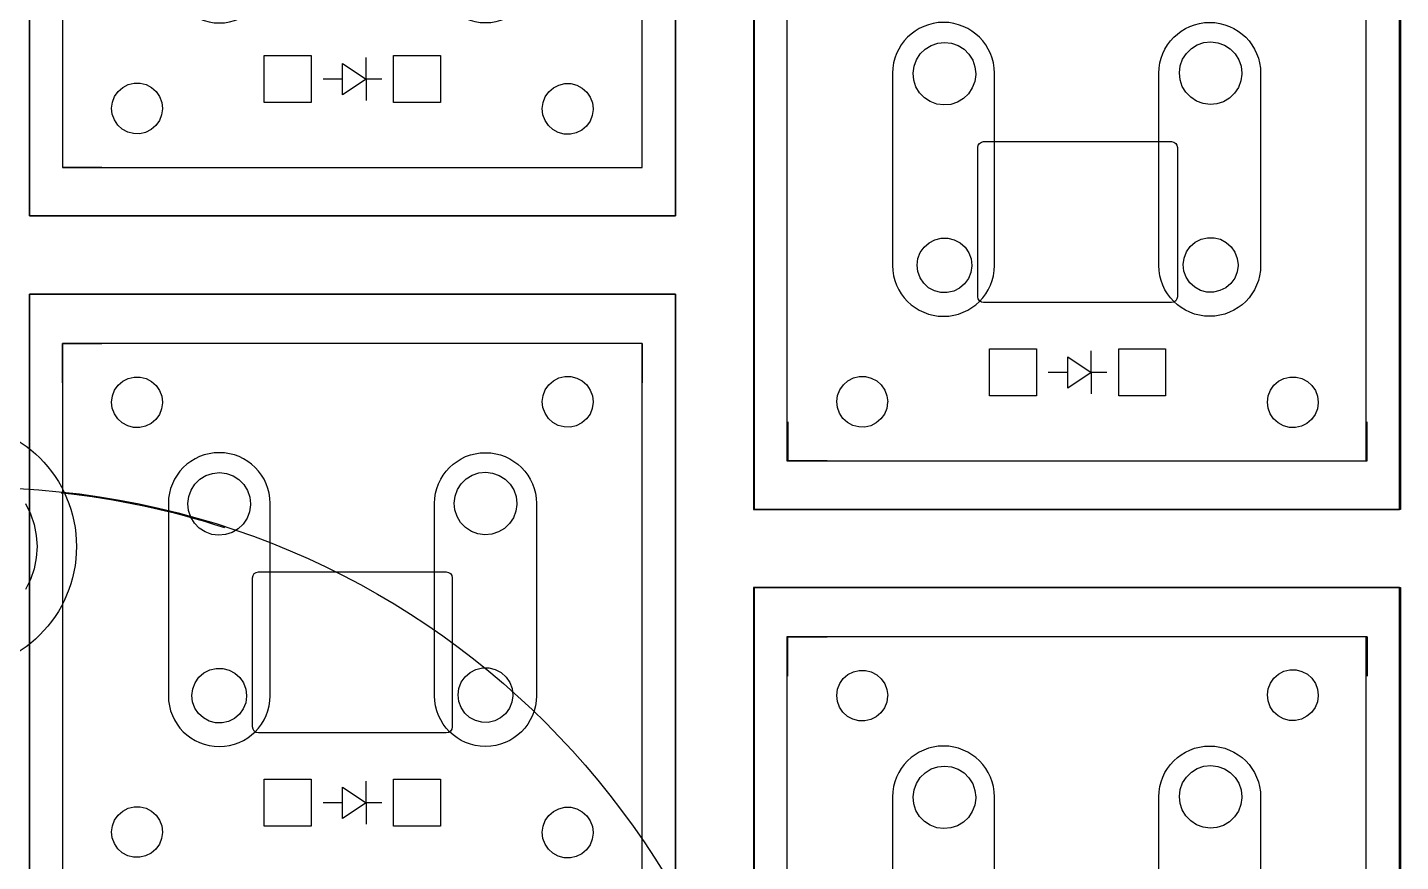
# Model space of a CAD drawing. Header units: inches. Extents: x -4 to 333, y -4 to 107.
# Drawn here: x 60.33 to 95.41, y 70.47 to 91.8 of the extents above; entities that cross this region are included whole.
import ezdxf

# ---------------------------------------------------------------- set-up
doc = ezdxf.new("R2010")
doc.units = ezdxf.units.IN
doc.header["$MEASUREMENT"] = 0
doc.layers.get('0').update_dxf_attribs({"color": 1})
doc.layers.add('KICAD_EXPORT', color=12, linetype='Continuous')
doc.layers.add('OUTLINE_CURVED', color=6, linetype='Continuous')

# ---------------------------------------------------------------- blocks, each defined once
blk = doc.blocks.new('switch')
for points in [[(75.655, 33.601), (75.655, 17.101), (92.155, 17.101), (92.155, 33.601), (75.655, 33.601)], [(76.505, 32.339), (76.505, 18.339), (91.305, 18.339), (91.305, 32.339), (76.505, 32.339)]]:
    blk.add_lwpolyline(points)
for points in [[(79.205, 28.25), (79.205, 23.336, 1), (81.805, 23.336), (81.805, 28.25, 1)], [(88.605, 28.25), (88.605, 23.336, -1), (86.005, 23.336), (86.005, 28.25, -1)]]:
    blk.add_lwpolyline(points, format="xyb", close=True)

msp = doc.modelspace()

# ---------------------------------------------------------------- linework, layer by layer
at = {"layer": 'KICAD_EXPORT', "linetype": 'Continuous'}
for p, q in [((60.382, 86.976), (60.382, 103.476)), ((76.882, 103.476), (76.882, 86.976)), ((78.906, 79.476), (78.906, 95.976)), ((95.406, 95.976), (95.406, 79.476)), ((83.136, 91.119), (83.263, 91.244)), ((83.263, 91.244), (83.415, 91.338)), ((83.415, 91.338), (83.584, 91.395)), ((83.584, 91.395), (83.761, 91.414)), ((83.761, 91.414), (83.938, 91.393)), ((83.938, 91.393), (84.106, 91.333)), ((84.106, 91.333), (84.257, 91.237)), ((84.257, 91.237), (84.382, 91.111)), ((89.936, 91.132), (90.063, 91.256)), ((90.063, 91.256), (90.215, 91.35)), ((90.215, 91.35), (90.384, 91.407)), ((90.384, 91.407), (90.561, 91.426)), ((90.561, 91.426), (90.738, 91.405)), ((90.738, 91.405), (90.906, 91.345)), ((90.906, 91.345), (91.057, 91.249)), ((91.057, 91.249), (91.183, 91.123)), ((66.382, 89.876), (66.382, 91.076)), ((66.382, 91.076), (67.582, 91.076)), ((66.382, 89.876), (66.382, 91.076)), ((66.382, 91.076), (67.582, 91.076)), ((67.582, 91.076), (67.582, 89.876)), ((67.582, 91.076), (67.582, 89.876)), ((68.382, 90.076), (68.382, 90.876)), ((68.382, 90.876), (68.982, 90.476)), ((68.982, 90.476), (68.982, 91.026)), ((69.682, 89.876), (69.682, 91.076)), ((69.682, 91.076), (70.882, 91.076)), ((69.682, 89.876), (69.682, 91.076)), ((69.682, 91.076), (70.882, 91.076)), ((70.882, 91.076), (70.882, 89.876)), ((70.882, 91.076), (70.882, 89.876)), ((82.978, 90.802), (83.039, 90.969)), ((83.039, 90.969), (83.136, 91.119)), ((84.382, 91.111), (84.477, 90.959)), ((84.477, 90.959), (84.536, 90.791)), ((89.778, 90.814), (89.839, 90.982)), ((89.839, 90.982), (89.936, 91.132)), ((91.183, 91.123), (91.277, 90.972)), ((91.277, 90.972), (91.336, 90.803)), ((82.956, 90.625), (82.978, 90.802)), ((82.973, 90.447), (82.956, 90.625)), ((84.555, 90.591), (84.53, 90.415)), ((84.536, 90.791), (84.556, 90.614)), ((84.556, 90.614), (84.555, 90.591)), ((89.756, 90.637), (89.778, 90.814)), ((89.773, 90.46), (89.756, 90.637)), ((91.355, 90.604), (91.33, 90.427)), ((91.336, 90.803), (91.356, 90.626)), ((91.356, 90.626), (91.355, 90.604)), ((62.559, 90.033), (62.649, 90.161)), ((62.559, 90.033), (62.649, 90.161)), ((62.649, 90.161), (62.767, 90.264)), ((62.649, 90.161), (62.767, 90.264)), ((62.767, 90.264), (62.906, 90.335)), ((62.767, 90.264), (62.906, 90.335)), ((62.906, 90.335), (63.058, 90.372)), ((62.906, 90.335), (63.058, 90.372)), ((63.058, 90.372), (63.214, 90.371)), ((63.058, 90.372), (63.214, 90.371)), ((63.214, 90.371), (63.365, 90.333)), ((63.214, 90.371), (63.365, 90.333)), ((63.365, 90.333), (63.503, 90.26)), ((63.365, 90.333), (63.503, 90.26)), ((63.503, 90.26), (63.62, 90.156)), ((63.503, 90.26), (63.62, 90.156)), ((63.62, 90.156), (63.708, 90.027)), ((63.62, 90.156), (63.708, 90.027)), ((68.382, 90.476), (67.882, 90.476)), ((68.982, 90.476), (68.382, 90.076)), ((69.382, 90.476), (68.982, 90.476)), ((68.982, 90.476), (68.982, 89.926)), ((73.559, 90.021), (73.649, 90.149)), ((73.559, 90.021), (73.649, 90.149)), ((73.649, 90.149), (73.767, 90.251)), ((73.649, 90.149), (73.767, 90.251)), ((73.767, 90.251), (73.906, 90.323)), ((73.767, 90.251), (73.906, 90.323)), ((73.906, 90.323), (74.058, 90.359)), ((73.906, 90.323), (74.058, 90.359)), ((74.058, 90.359), (74.214, 90.359)), ((74.058, 90.359), (74.214, 90.359)), ((74.214, 90.359), (74.365, 90.32)), ((74.214, 90.359), (74.365, 90.32)), ((74.365, 90.32), (74.503, 90.247)), ((74.365, 90.32), (74.503, 90.247)), ((74.503, 90.247), (74.62, 90.144)), ((74.503, 90.247), (74.62, 90.144)), ((74.62, 90.144), (74.708, 90.015)), ((74.62, 90.144), (74.708, 90.015)), ((83.029, 90.278), (82.973, 90.447)), ((83.122, 90.126), (83.029, 90.278)), ((84.467, 90.248), (84.368, 90.099)), ((84.53, 90.415), (84.467, 90.248)), ((89.829, 90.29), (89.773, 90.46)), ((89.922, 90.138), (89.829, 90.29)), ((90.046, 90.01), (89.922, 90.138)), ((91.267, 90.26), (91.168, 90.112)), ((91.33, 90.427), (91.267, 90.26)), ((62.482, 89.733), (62.503, 89.888)), ((62.482, 89.733), (62.503, 89.888)), ((62.503, 89.888), (62.559, 90.033)), ((62.503, 89.888), (62.559, 90.033)), ((63.708, 90.027), (63.763, 89.881)), ((63.708, 90.027), (63.763, 89.881)), ((63.763, 89.881), (63.782, 89.726)), ((63.763, 89.881), (63.782, 89.726)), ((67.582, 89.876), (66.382, 89.876)), ((67.582, 89.876), (66.382, 89.876)), ((70.882, 89.876), (69.682, 89.876)), ((70.882, 89.876), (69.682, 89.876)), ((73.482, 89.72), (73.503, 89.875)), ((73.482, 89.72), (73.503, 89.875)), ((73.503, 89.875), (73.559, 90.021)), ((73.503, 89.875), (73.559, 90.021)), ((74.708, 90.015), (74.763, 89.869)), ((74.708, 90.015), (74.763, 89.869)), ((74.763, 89.869), (74.782, 89.714)), ((74.763, 89.869), (74.782, 89.714)), ((83.246, 89.997), (83.122, 90.126)), ((83.395, 89.9), (83.246, 89.997)), ((83.562, 89.837), (83.395, 89.9)), ((83.739, 89.814), (83.562, 89.837)), ((83.916, 89.83), (83.739, 89.814)), ((84.086, 89.885), (83.916, 89.83)), ((84.239, 89.976), (84.086, 89.885)), ((84.368, 90.099), (84.239, 89.976)), ((90.195, 89.912), (90.046, 90.01)), ((90.362, 89.85), (90.195, 89.912)), ((90.539, 89.826), (90.362, 89.85)), ((90.716, 89.842), (90.539, 89.826)), ((90.886, 89.897), (90.716, 89.842)), ((91.039, 89.989), (90.886, 89.897)), ((91.168, 90.112), (91.039, 89.989)), ((62.499, 89.578), (62.482, 89.733)), ((62.499, 89.578), (62.482, 89.733)), ((62.553, 89.431), (62.499, 89.578)), ((62.553, 89.431), (62.499, 89.578)), ((63.76, 89.558), (63.702, 89.413)), ((63.76, 89.558), (63.702, 89.413)), ((63.782, 89.712), (63.76, 89.558)), ((63.782, 89.712), (63.76, 89.558)), ((63.782, 89.726), (63.782, 89.712)), ((63.782, 89.726), (63.782, 89.712)), ((73.499, 89.565), (73.482, 89.72)), ((73.499, 89.565), (73.482, 89.72)), ((73.553, 89.419), (73.499, 89.565)), ((73.553, 89.419), (73.499, 89.565)), ((74.76, 89.545), (74.702, 89.401)), ((74.76, 89.545), (74.702, 89.401)), ((74.782, 89.7), (74.76, 89.545)), ((74.782, 89.7), (74.76, 89.545)), ((74.782, 89.714), (74.782, 89.7)), ((74.782, 89.714), (74.782, 89.7)), ((61.232, 89.214), (61.232, 88.214)), ((62.64, 89.301), (62.553, 89.431)), ((62.64, 89.301), (62.553, 89.431)), ((62.756, 89.196), (62.64, 89.301)), ((62.756, 89.196), (62.64, 89.301)), ((62.893, 89.122), (62.756, 89.196)), ((62.893, 89.122), (62.756, 89.196)), ((63.044, 89.082), (62.893, 89.122)), ((63.044, 89.082), (62.893, 89.122)), ((63.352, 89.114), (63.2, 89.08)), ((63.352, 89.114), (63.2, 89.08)), ((63.492, 89.185), (63.352, 89.114)), ((63.492, 89.185), (63.352, 89.114)), ((63.611, 89.286), (63.492, 89.185)), ((63.611, 89.286), (63.492, 89.185)), ((63.702, 89.413), (63.611, 89.286)), ((63.702, 89.413), (63.611, 89.286)), ((73.64, 89.289), (73.553, 89.419)), ((73.64, 89.289), (73.553, 89.419)), ((73.756, 89.184), (73.64, 89.289)), ((73.756, 89.184), (73.64, 89.289)), ((73.893, 89.109), (73.756, 89.184)), ((73.893, 89.109), (73.756, 89.184)), ((74.044, 89.07), (73.893, 89.109)), ((74.044, 89.07), (73.893, 89.109)), ((74.352, 89.102), (74.2, 89.067)), ((74.352, 89.102), (74.2, 89.067)), ((74.492, 89.172), (74.352, 89.102)), ((74.492, 89.172), (74.352, 89.102)), ((74.611, 89.274), (74.492, 89.172)), ((74.611, 89.274), (74.492, 89.172)), ((74.702, 89.401), (74.611, 89.274)), ((74.702, 89.401), (74.611, 89.274)), ((76.032, 88.214), (76.032, 89.214)), ((63.2, 89.08), (63.044, 89.082)), ((63.2, 89.08), (63.044, 89.082)), ((74.2, 89.067), (74.044, 89.07)), ((74.2, 89.067), (74.044, 89.07)), ((84.606, 88.726), (84.617, 88.783)), ((84.606, 88.726), (84.617, 88.783)), ((84.617, 88.783), (84.649, 88.832)), ((84.617, 88.783), (84.649, 88.832)), ((84.649, 88.832), (84.698, 88.864)), ((84.649, 88.832), (84.698, 88.864)), ((84.698, 88.864), (84.756, 88.876)), ((84.698, 88.864), (84.756, 88.876)), ((84.756, 88.876), (89.556, 88.876)), ((84.756, 88.876), (89.556, 88.876)), ((89.556, 88.876), (89.613, 88.864)), ((89.556, 88.876), (89.613, 88.864)), ((89.613, 88.864), (89.662, 88.832)), ((89.613, 88.864), (89.662, 88.832)), ((89.662, 88.832), (89.694, 88.783)), ((89.662, 88.832), (89.694, 88.783)), ((89.694, 88.783), (89.706, 88.726)), ((89.694, 88.783), (89.706, 88.726)), ((84.606, 84.913), (84.606, 88.726)), ((84.606, 84.913), (84.606, 88.726)), ((89.706, 88.726), (89.706, 84.913)), ((89.706, 88.726), (89.706, 84.913)), ((62.232, 88.214), (61.232, 88.214)), ((75.032, 88.214), (76.032, 88.214)), ((76.882, 86.976), (60.382, 86.976)), ((83.235, 86.182), (83.362, 86.293)), ((83.362, 86.293), (83.512, 86.37)), ((83.512, 86.37), (83.675, 86.409)), ((83.675, 86.409), (83.843, 86.408)), ((83.843, 86.408), (84.006, 86.367)), ((84.006, 86.367), (84.155, 86.288)), ((84.155, 86.288), (84.281, 86.177)), ((90.035, 86.194), (90.162, 86.305)), ((90.162, 86.305), (90.312, 86.382)), ((90.312, 86.382), (90.475, 86.421)), ((90.475, 86.421), (90.643, 86.42)), ((90.643, 86.42), (90.806, 86.379)), ((90.806, 86.379), (90.955, 86.301)), ((90.955, 86.301), (91.081, 86.189)), ((83.078, 85.888), (83.139, 86.044)), ((83.139, 86.044), (83.235, 86.182)), ((84.281, 86.177), (84.376, 86.038)), ((84.376, 86.038), (84.435, 85.881)), ((89.878, 85.9), (89.939, 86.057)), ((89.939, 86.057), (90.035, 86.194)), ((91.081, 86.189), (91.176, 86.05)), ((91.176, 86.05), (91.235, 85.893)), ((83.056, 85.721), (83.078, 85.888)), ((83.074, 85.554), (83.056, 85.721)), ((84.455, 85.699), (84.432, 85.532)), ((84.435, 85.881), (84.456, 85.714)), ((84.456, 85.714), (84.455, 85.699)), ((89.856, 85.733), (89.878, 85.9)), ((89.874, 85.566), (89.856, 85.733)), ((91.255, 85.711), (91.232, 85.545)), ((91.235, 85.893), (91.256, 85.726)), ((91.256, 85.726), (91.255, 85.711)), ((83.132, 85.396), (83.074, 85.554)), ((83.226, 85.256), (83.132, 85.396)), ((83.35, 85.143), (83.226, 85.256)), ((84.271, 85.24), (84.143, 85.131)), ((84.369, 85.376), (84.271, 85.24)), ((84.432, 85.532), (84.369, 85.376)), ((89.932, 85.408), (89.874, 85.566)), ((90.026, 85.269), (89.932, 85.408)), ((90.15, 85.155), (90.026, 85.269)), ((91.071, 85.252), (90.943, 85.143)), ((91.169, 85.389), (91.071, 85.252)), ((91.232, 85.545), (91.169, 85.389)), ((60.382, 68.476), (60.382, 84.976)), ((60.382, 84.976), (76.882, 84.976)), ((76.882, 84.976), (76.882, 68.476)), ((83.498, 85.063), (83.35, 85.143)), ((83.661, 85.02), (83.498, 85.063)), ((83.829, 85.017), (83.661, 85.02)), ((83.993, 85.055), (83.829, 85.017)), ((84.143, 85.131), (83.993, 85.055)), ((84.617, 84.856), (84.606, 84.913)), ((84.617, 84.856), (84.606, 84.913)), ((89.706, 84.913), (89.694, 84.856)), ((89.706, 84.913), (89.694, 84.856)), ((90.298, 85.075), (90.15, 85.155)), ((90.461, 85.032), (90.298, 85.075)), ((90.629, 85.03), (90.461, 85.032)), ((90.793, 85.067), (90.629, 85.03)), ((90.943, 85.143), (90.793, 85.067)), ((84.649, 84.807), (84.617, 84.856)), ((84.649, 84.807), (84.617, 84.856)), ((84.698, 84.775), (84.649, 84.807)), ((84.698, 84.775), (84.649, 84.807)), ((84.756, 84.763), (84.698, 84.775)), ((84.756, 84.763), (84.698, 84.775)), ((89.556, 84.763), (84.756, 84.763)), ((89.556, 84.763), (84.756, 84.763)), ((89.613, 84.775), (89.556, 84.763)), ((89.613, 84.775), (89.556, 84.763)), ((89.662, 84.807), (89.613, 84.775)), ((89.662, 84.807), (89.613, 84.775)), ((89.694, 84.856), (89.662, 84.807)), ((89.694, 84.856), (89.662, 84.807)), ((61.232, 83.714), (62.232, 83.714)), ((61.232, 82.714), (61.232, 83.714)), ((76.032, 83.714), (75.032, 83.714)), ((76.032, 83.714), (76.032, 82.714)), ((84.906, 82.376), (84.906, 83.576)), ((84.906, 83.576), (86.106, 83.576)), ((84.906, 82.376), (84.906, 83.576)), ((84.906, 83.576), (86.106, 83.576)), ((86.106, 83.576), (86.106, 82.376)), ((86.106, 83.576), (86.106, 82.376)), ((87.506, 82.976), (87.506, 83.526)), ((88.206, 82.376), (88.206, 83.576)), ((88.206, 83.576), (89.406, 83.576)), ((88.206, 82.376), (88.206, 83.576)), ((88.206, 83.576), (89.406, 83.576)), ((89.406, 83.576), (89.406, 82.376)), ((89.406, 83.576), (89.406, 82.376)), ((86.906, 82.576), (86.906, 83.376)), ((86.906, 83.376), (87.506, 82.976)), ((62.767, 82.751), (62.906, 82.823)), ((62.767, 82.751), (62.906, 82.823)), ((62.906, 82.823), (63.058, 82.859)), ((62.906, 82.823), (63.058, 82.859)), ((63.058, 82.859), (63.214, 82.859)), ((63.058, 82.859), (63.214, 82.859)), ((63.214, 82.859), (63.365, 82.821)), ((63.214, 82.859), (63.365, 82.821)), ((63.365, 82.821), (63.503, 82.747)), ((63.365, 82.821), (63.503, 82.747)), ((73.767, 82.764), (73.906, 82.835)), ((73.767, 82.764), (73.906, 82.835)), ((73.906, 82.835), (74.058, 82.872)), ((73.906, 82.835), (74.058, 82.872)), ((74.058, 82.872), (74.214, 82.871)), ((74.058, 82.872), (74.214, 82.871)), ((74.214, 82.871), (74.365, 82.833)), ((74.214, 82.871), (74.365, 82.833)), ((74.365, 82.833), (74.503, 82.76)), ((74.365, 82.833), (74.503, 82.76)), ((81.29, 82.764), (81.429, 82.835)), ((81.29, 82.764), (81.429, 82.835)), ((81.429, 82.835), (81.581, 82.872)), ((81.429, 82.835), (81.581, 82.872)), ((81.581, 82.872), (81.737, 82.871)), ((81.581, 82.872), (81.737, 82.871)), ((81.737, 82.871), (81.888, 82.833)), ((81.737, 82.871), (81.888, 82.833)), ((81.888, 82.833), (82.027, 82.76)), ((81.888, 82.833), (82.027, 82.76)), ((86.906, 82.976), (86.406, 82.976)), ((87.506, 82.976), (86.906, 82.576)), ((87.906, 82.976), (87.506, 82.976)), ((87.506, 82.976), (87.506, 82.426)), ((92.29, 82.751), (92.429, 82.823)), ((92.29, 82.751), (92.429, 82.823)), ((92.429, 82.823), (92.581, 82.859)), ((92.429, 82.823), (92.581, 82.859)), ((92.581, 82.859), (92.737, 82.859)), ((92.581, 82.859), (92.737, 82.859)), ((92.737, 82.859), (92.888, 82.82)), ((92.737, 82.859), (92.888, 82.82)), ((92.888, 82.82), (93.026, 82.747)), ((92.888, 82.82), (93.026, 82.747)), ((62.503, 82.375), (62.559, 82.521)), ((62.503, 82.375), (62.559, 82.521)), ((62.559, 82.521), (62.649, 82.649)), ((62.559, 82.521), (62.649, 82.649)), ((62.649, 82.649), (62.767, 82.751)), ((62.649, 82.649), (62.767, 82.751)), ((63.503, 82.747), (63.62, 82.644)), ((63.503, 82.747), (63.62, 82.644)), ((63.62, 82.644), (63.708, 82.515)), ((63.62, 82.644), (63.708, 82.515)), ((63.708, 82.515), (63.763, 82.369)), ((63.708, 82.515), (63.763, 82.369)), ((73.503, 82.388), (73.559, 82.533)), ((73.503, 82.388), (73.559, 82.533)), ((73.559, 82.533), (73.649, 82.661)), ((73.559, 82.533), (73.649, 82.661)), ((73.649, 82.661), (73.767, 82.764)), ((73.649, 82.661), (73.767, 82.764)), ((74.503, 82.76), (74.62, 82.656)), ((74.503, 82.76), (74.62, 82.656)), ((74.62, 82.656), (74.708, 82.527)), ((74.62, 82.656), (74.708, 82.527)), ((74.708, 82.527), (74.763, 82.381)), ((74.708, 82.527), (74.763, 82.381)), ((81.026, 82.388), (81.083, 82.533)), ((81.026, 82.388), (81.083, 82.533)), ((81.083, 82.533), (81.173, 82.661)), ((81.083, 82.533), (81.173, 82.661)), ((81.173, 82.661), (81.29, 82.764)), ((81.173, 82.661), (81.29, 82.764)), ((82.027, 82.76), (82.143, 82.656)), ((82.027, 82.76), (82.143, 82.656)), ((82.143, 82.656), (82.232, 82.527)), ((82.143, 82.656), (82.232, 82.527)), ((82.232, 82.527), (82.287, 82.381)), ((82.232, 82.527), (82.287, 82.381)), ((92.026, 82.375), (92.083, 82.521)), ((92.026, 82.375), (92.083, 82.521)), ((92.083, 82.521), (92.172, 82.649)), ((92.083, 82.521), (92.172, 82.649)), ((92.172, 82.649), (92.29, 82.751)), ((92.172, 82.649), (92.29, 82.751)), ((93.026, 82.747), (93.143, 82.644)), ((93.026, 82.747), (93.143, 82.644)), ((93.143, 82.644), (93.232, 82.515)), ((93.143, 82.644), (93.232, 82.515)), ((93.232, 82.515), (93.287, 82.369)), ((93.232, 82.515), (93.287, 82.369)), ((62.482, 82.22), (62.503, 82.375)), ((62.482, 82.22), (62.503, 82.375)), ((62.499, 82.065), (62.482, 82.22)), ((62.499, 82.065), (62.482, 82.22)), ((63.782, 82.2), (63.76, 82.045)), ((63.782, 82.2), (63.76, 82.045)), ((63.763, 82.369), (63.782, 82.214)), ((63.763, 82.369), (63.782, 82.214)), ((63.782, 82.214), (63.782, 82.2)), ((63.782, 82.214), (63.782, 82.2)), ((73.482, 82.233), (73.503, 82.388)), ((73.482, 82.233), (73.503, 82.388)), ((73.499, 82.078), (73.482, 82.233)), ((73.499, 82.078), (73.482, 82.233)), ((73.553, 81.931), (73.499, 82.078)), ((73.553, 81.931), (73.499, 82.078)), ((74.782, 82.212), (74.76, 82.058)), ((74.782, 82.212), (74.76, 82.058)), ((74.763, 82.381), (74.782, 82.226)), ((74.763, 82.381), (74.782, 82.226)), ((74.782, 82.226), (74.782, 82.212)), ((74.782, 82.226), (74.782, 82.212)), ((81.006, 82.233), (81.026, 82.388)), ((81.006, 82.233), (81.026, 82.388)), ((81.023, 82.078), (81.006, 82.233)), ((81.023, 82.078), (81.006, 82.233)), ((81.076, 81.931), (81.023, 82.078)), ((81.076, 81.931), (81.023, 82.078)), ((82.305, 82.212), (82.283, 82.058)), ((82.305, 82.212), (82.283, 82.058)), ((82.287, 82.381), (82.306, 82.226)), ((82.287, 82.381), (82.306, 82.226)), ((82.306, 82.226), (82.305, 82.212)), ((82.306, 82.226), (82.305, 82.212)), ((86.106, 82.376), (84.906, 82.376)), ((86.106, 82.376), (84.906, 82.376)), ((89.406, 82.376), (88.206, 82.376)), ((89.406, 82.376), (88.206, 82.376)), ((92.006, 82.22), (92.026, 82.375)), ((92.006, 82.22), (92.026, 82.375)), ((92.023, 82.065), (92.006, 82.22)), ((92.023, 82.065), (92.006, 82.22)), ((93.305, 82.2), (93.283, 82.045)), ((93.305, 82.2), (93.283, 82.045)), ((93.287, 82.369), (93.306, 82.214)), ((93.287, 82.369), (93.306, 82.214)), ((93.306, 82.214), (93.305, 82.2)), ((93.306, 82.214), (93.305, 82.2)), ((62.553, 81.919), (62.499, 82.065)), ((62.553, 81.919), (62.499, 82.065)), ((62.64, 81.789), (62.553, 81.919)), ((62.64, 81.789), (62.553, 81.919)), ((62.756, 81.684), (62.64, 81.789)), ((62.756, 81.684), (62.64, 81.789)), ((63.611, 81.774), (63.492, 81.672)), ((63.611, 81.774), (63.492, 81.672)), ((63.702, 81.901), (63.611, 81.774)), ((63.702, 81.901), (63.611, 81.774)), ((63.76, 82.045), (63.702, 81.901)), ((63.76, 82.045), (63.702, 81.901)), ((73.64, 81.801), (73.553, 81.931)), ((73.64, 81.801), (73.553, 81.931)), ((73.756, 81.696), (73.64, 81.801)), ((73.756, 81.696), (73.64, 81.801)), ((74.611, 81.786), (74.492, 81.685)), ((74.611, 81.786), (74.492, 81.685)), ((74.702, 81.913), (74.611, 81.786)), ((74.702, 81.913), (74.611, 81.786)), ((74.76, 82.058), (74.702, 81.913)), ((74.76, 82.058), (74.702, 81.913)), ((81.164, 81.801), (81.076, 81.931)), ((81.164, 81.801), (81.076, 81.931)), ((81.279, 81.696), (81.164, 81.801)), ((81.279, 81.696), (81.164, 81.801)), ((82.134, 81.786), (82.015, 81.685)), ((82.134, 81.786), (82.015, 81.685)), ((82.225, 81.913), (82.134, 81.786)), ((82.225, 81.913), (82.134, 81.786)), ((82.283, 82.058), (82.225, 81.913)), ((82.283, 82.058), (82.225, 81.913)), ((92.076, 81.919), (92.023, 82.065)), ((92.076, 81.919), (92.023, 82.065)), ((92.163, 81.789), (92.076, 81.919)), ((92.163, 81.789), (92.076, 81.919)), ((92.279, 81.684), (92.163, 81.789)), ((92.279, 81.684), (92.163, 81.789)), ((93.134, 81.774), (93.015, 81.672)), ((93.134, 81.774), (93.015, 81.672)), ((93.225, 81.901), (93.134, 81.774)), ((93.225, 81.901), (93.134, 81.774)), ((93.283, 82.045), (93.225, 81.901)), ((93.283, 82.045), (93.225, 81.901)), ((62.893, 81.609), (62.756, 81.684)), ((62.893, 81.609), (62.756, 81.684)), ((63.044, 81.57), (62.893, 81.609)), ((63.044, 81.57), (62.893, 81.609)), ((63.2, 81.567), (63.044, 81.57)), ((63.2, 81.567), (63.044, 81.57)), ((63.352, 81.602), (63.2, 81.567)), ((63.352, 81.602), (63.2, 81.567)), ((63.492, 81.672), (63.352, 81.602)), ((63.492, 81.672), (63.352, 81.602)), ((73.893, 81.622), (73.756, 81.696)), ((73.893, 81.622), (73.756, 81.696)), ((74.044, 81.582), (73.893, 81.622)), ((74.044, 81.582), (73.893, 81.622)), ((74.2, 81.58), (74.044, 81.582)), ((74.2, 81.58), (74.044, 81.582)), ((74.352, 81.614), (74.2, 81.58)), ((74.352, 81.614), (74.2, 81.58)), ((74.492, 81.685), (74.352, 81.614)), ((74.492, 81.685), (74.352, 81.614)), ((79.756, 81.714), (79.756, 80.714)), ((81.416, 81.622), (81.279, 81.696)), ((81.416, 81.622), (81.279, 81.696)), ((81.567, 81.582), (81.416, 81.622)), ((81.567, 81.582), (81.416, 81.622)), ((81.723, 81.58), (81.567, 81.582)), ((81.723, 81.58), (81.567, 81.582)), ((81.876, 81.614), (81.723, 81.58)), ((81.876, 81.614), (81.723, 81.58)), ((82.015, 81.685), (81.876, 81.614)), ((82.015, 81.685), (81.876, 81.614)), ((92.416, 81.609), (92.279, 81.684)), ((92.416, 81.609), (92.279, 81.684)), ((92.567, 81.57), (92.416, 81.609)), ((92.567, 81.57), (92.416, 81.609)), ((92.723, 81.567), (92.567, 81.57)), ((92.723, 81.567), (92.567, 81.57)), ((92.876, 81.602), (92.723, 81.567)), ((92.876, 81.602), (92.723, 81.567)), ((93.015, 81.672), (92.876, 81.602)), ((93.015, 81.672), (92.876, 81.602)), ((94.556, 80.714), (94.556, 81.714)), ((80.756, 80.713), (79.756, 80.713)), ((93.556, 80.714), (94.556, 80.714)), ((64.74, 80.244), (64.892, 80.338)), ((64.892, 80.338), (65.06, 80.395)), ((65.06, 80.395), (65.238, 80.414)), ((65.238, 80.414), (65.415, 80.393)), ((65.415, 80.393), (65.583, 80.333)), ((65.583, 80.333), (65.733, 80.237)), ((71.54, 80.256), (71.692, 80.35)), ((71.692, 80.35), (71.86, 80.407)), ((71.86, 80.407), (72.038, 80.426)), ((72.038, 80.426), (72.215, 80.405)), ((72.215, 80.405), (72.383, 80.345)), ((72.383, 80.345), (72.534, 80.249)), ((64.455, 79.802), (64.516, 79.969)), ((64.516, 79.969), (64.612, 80.119)), ((64.612, 80.119), (64.74, 80.244)), ((65.733, 80.237), (65.859, 80.111)), ((65.859, 80.111), (65.954, 79.959)), ((71.255, 79.814), (71.316, 79.982)), ((71.316, 79.982), (71.412, 80.132)), ((71.412, 80.132), (71.54, 80.256)), ((72.534, 80.249), (72.659, 80.123)), ((72.659, 80.123), (72.754, 79.972)), ((72.754, 79.972), (72.812, 79.803)), ((60.284, 79.623), (60.411, 79.365)), ((60.284, 79.623), (60.411, 79.365)), ((64.432, 79.625), (64.455, 79.802)), ((64.45, 79.447), (64.432, 79.625)), ((65.954, 79.959), (66.012, 79.791)), ((66.012, 79.791), (66.032, 79.614)), ((71.232, 79.637), (71.255, 79.814)), ((71.25, 79.46), (71.232, 79.637)), ((72.812, 79.803), (72.832, 79.626)), ((72.832, 79.626), (72.832, 79.604)), ((60.411, 79.365), (60.503, 79.092)), ((60.411, 79.365), (60.503, 79.092)), ((64.506, 79.278), (64.45, 79.447)), ((64.598, 79.126), (64.506, 79.278)), ((66.007, 79.415), (65.944, 79.248)), ((66.032, 79.591), (66.007, 79.415)), ((66.032, 79.614), (66.032, 79.591)), ((71.306, 79.29), (71.25, 79.46)), ((71.398, 79.138), (71.306, 79.29)), ((72.807, 79.427), (72.744, 79.26)), ((72.832, 79.604), (72.807, 79.427)), ((95.406, 79.476), (78.906, 79.476)), ((60.503, 79.092), (60.559, 78.81)), ((60.503, 79.092), (60.559, 78.81)), ((64.722, 78.997), (64.598, 79.126)), ((64.872, 78.9), (64.722, 78.997)), ((65.716, 78.976), (65.563, 78.885)), ((65.845, 79.099), (65.716, 78.976)), ((65.944, 79.248), (65.845, 79.099)), ((71.522, 79.01), (71.398, 79.138)), ((71.672, 78.912), (71.522, 79.01)), ((72.516, 78.989), (72.363, 78.897)), ((72.645, 79.112), (72.516, 78.989)), ((72.744, 79.26), (72.645, 79.112)), ((60.559, 78.81), (60.578, 78.523)), ((60.559, 78.81), (60.578, 78.523)), ((65.039, 78.837), (64.872, 78.9)), ((65.215, 78.814), (65.039, 78.837)), ((65.393, 78.83), (65.215, 78.814)), ((65.563, 78.885), (65.393, 78.83)), ((71.839, 78.85), (71.672, 78.912)), ((72.015, 78.826), (71.839, 78.85)), ((72.193, 78.842), (72.015, 78.826)), ((72.363, 78.897), (72.193, 78.842)), ((60.559, 78.236), (60.503, 77.953)), ((60.559, 78.236), (60.503, 77.953)), ((60.578, 78.523), (60.559, 78.236)), ((60.578, 78.523), (60.559, 78.236)), ((60.503, 77.953), (60.411, 77.681)), ((60.503, 77.953), (60.411, 77.681)), ((66.126, 77.832), (66.175, 77.864)), ((66.126, 77.832), (66.175, 77.864)), ((66.175, 77.864), (66.232, 77.876)), ((66.175, 77.864), (66.232, 77.876)), ((66.232, 77.876), (71.032, 77.876)), ((66.232, 77.876), (71.032, 77.876)), ((71.032, 77.876), (71.09, 77.864)), ((71.032, 77.876), (71.09, 77.864)), ((71.09, 77.864), (71.138, 77.832)), ((71.09, 77.864), (71.138, 77.832)), ((60.411, 77.681), (60.284, 77.423)), ((60.411, 77.681), (60.284, 77.423)), ((66.082, 77.726), (66.094, 77.783)), ((66.082, 77.726), (66.094, 77.783)), ((66.082, 73.914), (66.082, 77.726)), ((66.082, 73.914), (66.082, 77.726)), ((66.094, 77.783), (66.126, 77.832)), ((66.094, 77.783), (66.126, 77.832)), ((71.138, 77.832), (71.171, 77.783)), ((71.138, 77.832), (71.171, 77.783)), ((71.171, 77.783), (71.182, 77.726)), ((71.171, 77.783), (71.182, 77.726)), ((71.182, 77.726), (71.182, 73.914)), ((71.182, 77.726), (71.182, 73.914)), ((78.906, 77.476), (95.406, 77.476)), ((78.906, 60.976), (78.906, 77.476)), ((95.406, 77.476), (95.406, 60.976)), ((79.756, 76.213), (80.756, 76.213)), ((79.756, 75.213), (79.756, 76.213)), ((94.556, 76.214), (93.556, 76.214)), ((94.556, 76.213), (94.556, 75.213)), ((64.988, 75.37), (65.152, 75.409)), ((65.152, 75.409), (65.32, 75.408)), ((65.32, 75.408), (65.483, 75.367)), ((71.788, 75.382), (71.952, 75.421)), ((71.952, 75.421), (72.12, 75.42)), ((72.12, 75.42), (72.283, 75.38)), ((64.615, 75.044), (64.712, 75.182)), ((64.712, 75.182), (64.839, 75.293)), ((64.839, 75.293), (64.988, 75.37)), ((65.483, 75.367), (65.632, 75.288)), ((65.632, 75.288), (65.757, 75.177)), ((65.757, 75.177), (65.853, 75.038)), ((71.354, 74.9), (71.415, 75.057)), ((71.415, 75.057), (71.512, 75.194)), ((71.512, 75.194), (71.639, 75.305)), ((71.639, 75.305), (71.788, 75.382)), ((72.283, 75.38), (72.432, 75.301)), ((72.432, 75.301), (72.557, 75.189)), ((72.557, 75.189), (72.653, 75.05)), ((81.083, 75.021), (81.172, 75.149)), ((81.083, 75.021), (81.172, 75.149)), ((81.172, 75.149), (81.29, 75.251)), ((81.172, 75.149), (81.29, 75.251)), ((81.29, 75.251), (81.429, 75.323)), ((81.29, 75.251), (81.429, 75.323)), ((81.429, 75.323), (81.581, 75.359)), ((81.429, 75.323), (81.581, 75.359)), ((81.581, 75.359), (81.737, 75.359)), ((81.581, 75.359), (81.737, 75.359)), ((81.737, 75.359), (81.888, 75.32)), ((81.737, 75.359), (81.888, 75.32)), ((81.888, 75.32), (82.026, 75.247)), ((81.888, 75.32), (82.026, 75.247)), ((82.026, 75.247), (82.143, 75.144)), ((82.026, 75.247), (82.143, 75.144)), ((82.143, 75.144), (82.232, 75.015)), ((82.143, 75.144), (82.232, 75.015)), ((92.083, 75.033), (92.173, 75.161)), ((92.083, 75.033), (92.173, 75.161)), ((92.173, 75.161), (92.29, 75.264)), ((92.173, 75.161), (92.29, 75.264)), ((92.29, 75.264), (92.429, 75.335)), ((92.29, 75.264), (92.429, 75.335)), ((92.429, 75.335), (92.581, 75.372)), ((92.429, 75.335), (92.581, 75.372)), ((92.581, 75.372), (92.737, 75.371)), ((92.581, 75.372), (92.737, 75.371)), ((92.737, 75.371), (92.888, 75.333)), ((92.737, 75.371), (92.888, 75.333)), ((92.888, 75.333), (93.027, 75.26)), ((92.888, 75.333), (93.027, 75.26)), ((93.027, 75.26), (93.143, 75.156)), ((93.027, 75.26), (93.143, 75.156)), ((93.143, 75.156), (93.232, 75.027)), ((93.143, 75.156), (93.232, 75.027)), ((64.532, 74.721), (64.554, 74.888)), ((64.551, 74.554), (64.532, 74.721)), ((64.554, 74.888), (64.615, 75.044)), ((65.853, 75.038), (65.912, 74.881)), ((65.912, 74.881), (65.932, 74.714)), ((65.932, 74.714), (65.932, 74.699)), ((71.332, 74.733), (71.354, 74.9)), ((71.351, 74.566), (71.332, 74.733)), ((72.653, 75.05), (72.712, 74.893)), ((72.732, 74.711), (72.708, 74.545)), ((72.712, 74.893), (72.732, 74.726)), ((72.732, 74.726), (72.732, 74.711)), ((81.006, 74.72), (81.026, 74.875)), ((81.006, 74.72), (81.026, 74.875)), ((81.023, 74.565), (81.006, 74.72)), ((81.023, 74.565), (81.006, 74.72)), ((81.026, 74.875), (81.083, 75.021)), ((81.026, 74.875), (81.083, 75.021)), ((82.232, 75.015), (82.287, 74.869)), ((82.232, 75.015), (82.287, 74.869)), ((82.287, 74.869), (82.306, 74.714)), ((82.287, 74.869), (82.306, 74.714)), ((82.306, 74.714), (82.305, 74.7)), ((82.306, 74.714), (82.305, 74.7)), ((92.006, 74.733), (92.026, 74.888)), ((92.006, 74.733), (92.026, 74.888)), ((92.023, 74.578), (92.006, 74.733)), ((92.023, 74.578), (92.006, 74.733)), ((92.026, 74.888), (92.083, 75.033)), ((92.026, 74.888), (92.083, 75.033)), ((93.232, 75.027), (93.287, 74.881)), ((93.232, 75.027), (93.287, 74.881)), ((93.305, 74.712), (93.283, 74.558)), ((93.305, 74.712), (93.283, 74.558)), ((93.287, 74.881), (93.306, 74.726)), ((93.287, 74.881), (93.306, 74.726)), ((93.306, 74.726), (93.305, 74.712)), ((93.306, 74.726), (93.305, 74.712)), ((64.609, 74.396), (64.551, 74.554)), ((64.702, 74.256), (64.609, 74.396)), ((65.846, 74.376), (65.747, 74.24)), ((65.908, 74.533), (65.846, 74.376)), ((65.932, 74.699), (65.908, 74.533)), ((71.409, 74.408), (71.351, 74.566)), ((71.502, 74.269), (71.409, 74.408)), ((72.646, 74.389), (72.547, 74.252)), ((72.708, 74.545), (72.646, 74.389)), ((81.076, 74.419), (81.023, 74.565)), ((81.076, 74.419), (81.023, 74.565)), ((81.163, 74.289), (81.076, 74.419)), ((81.163, 74.289), (81.076, 74.419)), ((82.225, 74.401), (82.134, 74.274)), ((82.225, 74.401), (82.134, 74.274)), ((82.283, 74.545), (82.225, 74.401)), ((82.283, 74.545), (82.225, 74.401)), ((82.305, 74.7), (82.283, 74.545)), ((82.305, 74.7), (82.283, 74.545)), ((92.076, 74.431), (92.023, 74.578)), ((92.076, 74.431), (92.023, 74.578)), ((92.163, 74.301), (92.076, 74.431)), ((92.163, 74.301), (92.076, 74.431)), ((93.225, 74.413), (93.134, 74.286)), ((93.225, 74.413), (93.134, 74.286)), ((93.283, 74.558), (93.225, 74.413)), ((93.283, 74.558), (93.225, 74.413)), ((64.827, 74.143), (64.702, 74.256)), ((64.975, 74.063), (64.827, 74.143)), ((65.137, 74.02), (64.975, 74.063)), ((65.305, 74.018), (65.137, 74.02)), ((65.469, 74.055), (65.305, 74.018)), ((65.62, 74.131), (65.469, 74.055)), ((65.747, 74.24), (65.62, 74.131)), ((71.627, 74.155), (71.502, 74.269)), ((71.775, 74.075), (71.627, 74.155)), ((71.937, 74.032), (71.775, 74.075)), ((72.105, 74.03), (71.937, 74.032)), ((72.269, 74.067), (72.105, 74.03)), ((72.42, 74.143), (72.269, 74.067)), ((72.547, 74.252), (72.42, 74.143)), ((81.279, 74.184), (81.163, 74.289)), ((81.279, 74.184), (81.163, 74.289)), ((81.416, 74.109), (81.279, 74.184)), ((81.416, 74.109), (81.279, 74.184)), ((81.567, 74.07), (81.416, 74.109)), ((81.567, 74.07), (81.416, 74.109)), ((81.723, 74.067), (81.567, 74.07)), ((81.723, 74.067), (81.567, 74.07)), ((81.876, 74.102), (81.723, 74.067)), ((81.876, 74.102), (81.723, 74.067)), ((82.015, 74.172), (81.876, 74.102)), ((82.015, 74.172), (81.876, 74.102)), ((82.134, 74.274), (82.015, 74.172)), ((82.134, 74.274), (82.015, 74.172)), ((92.279, 74.196), (92.163, 74.301)), ((92.279, 74.196), (92.163, 74.301)), ((92.416, 74.122), (92.279, 74.196)), ((92.416, 74.122), (92.279, 74.196)), ((92.567, 74.082), (92.416, 74.122)), ((92.567, 74.082), (92.416, 74.122)), ((92.723, 74.08), (92.567, 74.082)), ((92.723, 74.08), (92.567, 74.082)), ((92.876, 74.114), (92.723, 74.08)), ((92.876, 74.114), (92.723, 74.08)), ((93.015, 74.185), (92.876, 74.114)), ((93.015, 74.185), (92.876, 74.114)), ((93.134, 74.286), (93.015, 74.185)), ((93.134, 74.286), (93.015, 74.185)), ((66.094, 73.856), (66.082, 73.914)), ((66.094, 73.856), (66.082, 73.914)), ((66.126, 73.807), (66.094, 73.856)), ((66.126, 73.807), (66.094, 73.856)), ((66.175, 73.775), (66.126, 73.807)), ((66.175, 73.775), (66.126, 73.807)), ((66.232, 73.764), (66.175, 73.775)), ((66.232, 73.764), (66.175, 73.775)), ((71.032, 73.764), (66.232, 73.764)), ((71.032, 73.764), (66.232, 73.764)), ((71.09, 73.775), (71.032, 73.764)), ((71.09, 73.775), (71.032, 73.764)), ((71.138, 73.807), (71.09, 73.775)), ((71.138, 73.807), (71.09, 73.775)), ((71.171, 73.856), (71.138, 73.807)), ((71.171, 73.856), (71.138, 73.807)), ((71.182, 73.914), (71.171, 73.856)), ((71.182, 73.914), (71.171, 73.856)), ((83.039, 72.469), (83.136, 72.619)), ((83.136, 72.619), (83.263, 72.744)), ((83.263, 72.744), (83.415, 72.838)), ((83.415, 72.838), (83.584, 72.895)), ((83.584, 72.895), (83.761, 72.914)), ((83.761, 72.914), (83.938, 72.893)), ((83.938, 72.893), (84.106, 72.833)), ((84.106, 72.833), (84.257, 72.737)), ((84.257, 72.737), (84.382, 72.611)), ((84.382, 72.611), (84.477, 72.459)), ((89.839, 72.482), (89.936, 72.632)), ((89.936, 72.632), (90.063, 72.756)), ((90.063, 72.756), (90.215, 72.85)), ((90.215, 72.85), (90.384, 72.907)), ((90.384, 72.907), (90.561, 72.926)), ((90.561, 72.926), (90.738, 72.905)), ((90.738, 72.905), (90.906, 72.845)), ((90.906, 72.845), (91.057, 72.749)), ((91.057, 72.749), (91.183, 72.623)), ((91.183, 72.623), (91.277, 72.472)), ((66.382, 71.376), (66.382, 72.576)), ((66.382, 72.576), (67.582, 72.576)), ((66.382, 71.376), (66.382, 72.576)), ((66.382, 72.576), (67.582, 72.576)), ((67.582, 72.576), (67.582, 71.376)), ((67.582, 72.576), (67.582, 71.376)), ((68.382, 71.576), (68.382, 72.376)), ((68.382, 72.376), (68.982, 71.976)), ((68.982, 71.976), (68.982, 72.526)), ((69.682, 71.376), (69.682, 72.576)), ((69.682, 72.576), (70.882, 72.576)), ((69.682, 71.376), (69.682, 72.576)), ((69.682, 72.576), (70.882, 72.576)), ((70.882, 72.576), (70.882, 71.376)), ((70.882, 72.576), (70.882, 71.376)), ((82.956, 72.125), (82.978, 72.302)), ((82.978, 72.302), (83.039, 72.469)), ((84.477, 72.459), (84.536, 72.291)), ((84.536, 72.291), (84.556, 72.114)), ((89.756, 72.137), (89.778, 72.314)), ((89.778, 72.314), (89.839, 72.482)), ((91.277, 72.472), (91.336, 72.303)), ((91.336, 72.303), (91.356, 72.126)), ((68.382, 71.976), (67.882, 71.976)), ((68.982, 71.976), (68.382, 71.576)), ((69.382, 71.976), (68.982, 71.976)), ((68.982, 71.976), (68.982, 71.426)), ((82.973, 71.947), (82.956, 72.125)), ((83.029, 71.778), (82.973, 71.947)), ((84.53, 71.915), (84.467, 71.748)), ((84.555, 72.091), (84.53, 71.915)), ((84.556, 72.114), (84.555, 72.091)), ((89.773, 71.96), (89.756, 72.137)), ((89.829, 71.79), (89.773, 71.96)), ((91.33, 71.927), (91.267, 71.76)), ((91.355, 72.104), (91.33, 71.927)), ((91.356, 72.126), (91.355, 72.104)), ((62.559, 71.533), (62.649, 71.661)), ((62.559, 71.533), (62.649, 71.661)), ((62.649, 71.661), (62.767, 71.764)), ((62.649, 71.661), (62.767, 71.764)), ((62.767, 71.764), (62.906, 71.835)), ((62.767, 71.764), (62.906, 71.835)), ((62.906, 71.835), (63.058, 71.872)), ((62.906, 71.835), (63.058, 71.872)), ((63.058, 71.872), (63.214, 71.871)), ((63.058, 71.872), (63.214, 71.871)), ((63.214, 71.871), (63.365, 71.833)), ((63.214, 71.871), (63.365, 71.833)), ((63.365, 71.833), (63.503, 71.76)), ((63.365, 71.833), (63.503, 71.76)), ((63.503, 71.76), (63.62, 71.656)), ((63.503, 71.76), (63.62, 71.656)), ((63.62, 71.656), (63.708, 71.527)), ((63.62, 71.656), (63.708, 71.527)), ((73.559, 71.521), (73.649, 71.649)), ((73.559, 71.521), (73.649, 71.649)), ((73.649, 71.649), (73.767, 71.751)), ((73.649, 71.649), (73.767, 71.751)), ((73.767, 71.751), (73.906, 71.823)), ((73.767, 71.751), (73.906, 71.823)), ((73.906, 71.823), (74.058, 71.859)), ((73.906, 71.823), (74.058, 71.859)), ((74.058, 71.859), (74.214, 71.859)), ((74.058, 71.859), (74.214, 71.859)), ((74.214, 71.859), (74.365, 71.821)), ((74.214, 71.859), (74.365, 71.821)), ((74.365, 71.821), (74.503, 71.747)), ((74.365, 71.821), (74.503, 71.747)), ((74.503, 71.747), (74.62, 71.644)), ((74.503, 71.747), (74.62, 71.644)), ((74.62, 71.644), (74.708, 71.515)), ((74.62, 71.644), (74.708, 71.515)), ((83.122, 71.626), (83.029, 71.778)), ((83.246, 71.497), (83.122, 71.626)), ((84.368, 71.599), (84.239, 71.476)), ((84.467, 71.748), (84.368, 71.599)), ((89.922, 71.638), (89.829, 71.79)), ((90.046, 71.51), (89.922, 71.638)), ((91.168, 71.612), (91.039, 71.489)), ((91.267, 71.76), (91.168, 71.612)), ((62.482, 71.233), (62.503, 71.388)), ((62.482, 71.233), (62.503, 71.388)), ((62.499, 71.078), (62.482, 71.233)), ((62.499, 71.078), (62.482, 71.233)), ((62.503, 71.388), (62.559, 71.533)), ((62.503, 71.388), (62.559, 71.533)), ((63.708, 71.527), (63.763, 71.381)), ((63.708, 71.527), (63.763, 71.381)), ((63.782, 71.212), (63.76, 71.058)), ((63.782, 71.212), (63.76, 71.058)), ((63.763, 71.381), (63.782, 71.226)), ((63.763, 71.381), (63.782, 71.226)), ((63.782, 71.226), (63.782, 71.212)), ((63.782, 71.226), (63.782, 71.212)), ((67.582, 71.376), (66.382, 71.376)), ((67.582, 71.376), (66.382, 71.376)), ((70.882, 71.376), (69.682, 71.376)), ((70.882, 71.376), (69.682, 71.376)), ((73.482, 71.22), (73.503, 71.375)), ((73.482, 71.22), (73.503, 71.375)), ((73.499, 71.065), (73.482, 71.22)), ((73.499, 71.065), (73.482, 71.22)), ((73.503, 71.375), (73.559, 71.521)), ((73.503, 71.375), (73.559, 71.521)), ((74.708, 71.515), (74.763, 71.369)), ((74.708, 71.515), (74.763, 71.369)), ((74.782, 71.2), (74.76, 71.045)), ((74.782, 71.2), (74.76, 71.045)), ((74.763, 71.369), (74.782, 71.214)), ((74.763, 71.369), (74.782, 71.214)), ((74.782, 71.214), (74.782, 71.2)), ((74.782, 71.214), (74.782, 71.2)), ((83.395, 71.4), (83.246, 71.497)), ((83.562, 71.337), (83.395, 71.4)), ((83.739, 71.314), (83.562, 71.337)), ((83.916, 71.33), (83.739, 71.314)), ((84.086, 71.385), (83.916, 71.33)), ((84.239, 71.476), (84.086, 71.385)), ((90.195, 71.412), (90.046, 71.51)), ((90.362, 71.35), (90.195, 71.412)), ((90.539, 71.326), (90.362, 71.35)), ((90.716, 71.342), (90.539, 71.326)), ((90.886, 71.397), (90.716, 71.342)), ((91.039, 71.489), (90.886, 71.397)), ((62.553, 70.931), (62.499, 71.078)), ((62.553, 70.931), (62.499, 71.078)), ((62.64, 70.801), (62.553, 70.931)), ((62.64, 70.801), (62.553, 70.931)), ((63.702, 70.913), (63.611, 70.786)), ((63.702, 70.913), (63.611, 70.786)), ((63.76, 71.058), (63.702, 70.913)), ((63.76, 71.058), (63.702, 70.913)), ((73.553, 70.919), (73.499, 71.065)), ((73.553, 70.919), (73.499, 71.065)), ((73.64, 70.789), (73.553, 70.919)), ((73.64, 70.789), (73.553, 70.919)), ((74.702, 70.901), (74.611, 70.774)), ((74.702, 70.901), (74.611, 70.774)), ((74.76, 71.045), (74.702, 70.901)), ((74.76, 71.045), (74.702, 70.901)), ((61.232, 70.714), (61.232, 69.714)), ((62.756, 70.696), (62.64, 70.801)), ((62.756, 70.696), (62.64, 70.801)), ((62.893, 70.622), (62.756, 70.696)), ((62.893, 70.622), (62.756, 70.696)), ((63.044, 70.582), (62.893, 70.622)), ((63.044, 70.582), (62.893, 70.622)), ((63.2, 70.58), (63.044, 70.582)), ((63.2, 70.58), (63.044, 70.582)), ((63.352, 70.614), (63.2, 70.58)), ((63.352, 70.614), (63.2, 70.58)), ((63.492, 70.685), (63.352, 70.614)), ((63.492, 70.685), (63.352, 70.614)), ((63.611, 70.786), (63.492, 70.685)), ((63.611, 70.786), (63.492, 70.685)), ((73.756, 70.684), (73.64, 70.789)), ((73.756, 70.684), (73.64, 70.789)), ((73.893, 70.609), (73.756, 70.684)), ((73.893, 70.609), (73.756, 70.684)), ((74.044, 70.57), (73.893, 70.609)), ((74.044, 70.57), (73.893, 70.609)), ((74.2, 70.567), (74.044, 70.57)), ((74.2, 70.567), (74.044, 70.57)), ((74.352, 70.602), (74.2, 70.567)), ((74.352, 70.602), (74.2, 70.567)), ((74.492, 70.672), (74.352, 70.602)), ((74.492, 70.672), (74.352, 70.602)), ((74.611, 70.774), (74.492, 70.672)), ((74.611, 70.774), (74.492, 70.672)), ((76.032, 69.714), (76.032, 70.714))]:
    msp.add_line(p, q, dxfattribs=at)
at = {"layer": 'KICAD_EXPORT'}
msp.add_arc((59.043, 59.484), 20.52, 72.0303, 83.9953, dxfattribs=at)
at = {"layer": 'OUTLINE_CURVED'}
for centre, radius in [((58.385, 78.527), 3.2), ((59.043, 59.484), 20.55)]:
    msp.add_circle(centre, radius, dxfattribs=at)

# ---------------------------------------------------------------- block references
for p in [(-15.273, 69.875), (3.227, 62.375), (-15.273, 51.375), (3.227, 43.875)]:
    msp.add_blockref('switch', p)

doc.saveas('drawing.dxf')
